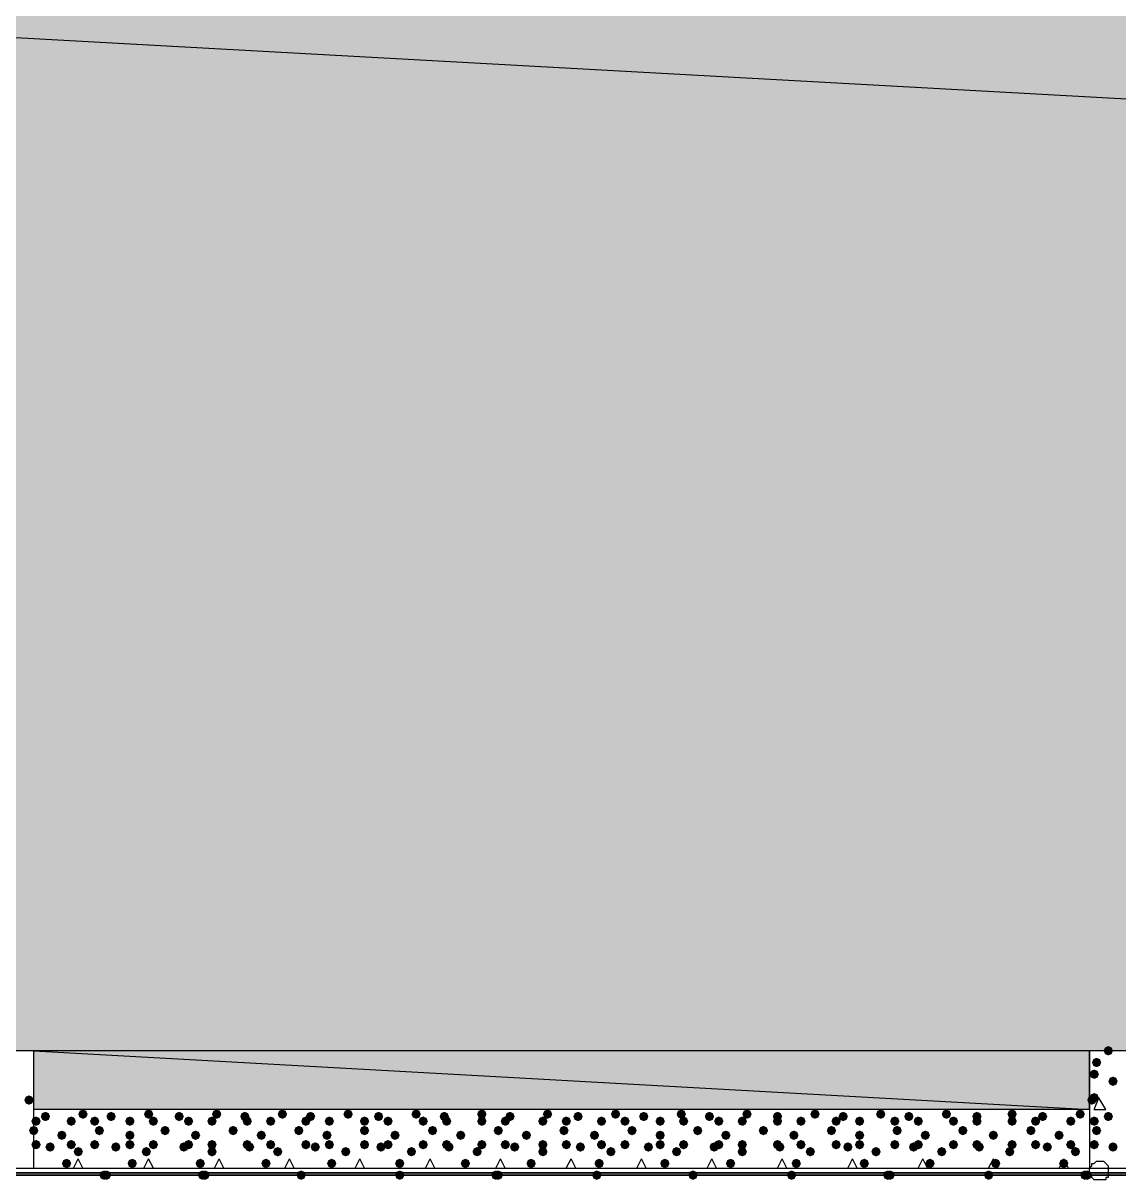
# Model space of a CAD drawing. Header units: millimetres. Extents: x 0 to 420, y 0 to 297.
# Drawn here: x 48.41 to 68.18, y 84.33 to 105.19 of the extents above; entities that cross this region are included whole.
import ezdxf

# ---------------------------------------------------------------- set-up
doc = ezdxf.new("R2010")
doc.units = ezdxf.units.MM
doc.layers.get('0').update_dxf_attribs({"linetype": 'CONTINUOUS'})

msp = doc.modelspace()

# ---------------------------------------------------------------- hatches: boundary and pattern name
at = {"true_color": 0x000008}
h = msp.add_hatch(color=0, dxfattribs=at)
h.paths.add_polyline_path([(379.518333, 105.748667), (33.401, 105.748667), (379.518333, 86.656333)], flags=0)
h.paths.add_polyline_path([(33.401, 105.748667), (379.518333, 86.656333), (33.401, 86.656333)], flags=0)
h = msp.add_hatch(color=0, dxfattribs=at)
h.paths.add_polyline_path([(67.648667, 86.656333), (48.598667, 86.656333), (67.648667, 85.598)], flags=0)
h.paths.add_polyline_path([(48.598667, 86.656333), (67.648667, 85.598), (48.598667, 85.598)], flags=0)
at = {"true_color": 0x000007}
for points in [[(68.072, 86.656333), (68.047129, 86.596537), (67.987333, 86.571667), (67.927538, 86.596537), (67.902667, 86.656333), (67.927537, 86.716129), (67.987333, 86.741), (68.047129, 86.716129)], [(67.860333, 86.444667), (67.835463, 86.384871), (67.775667, 86.36), (67.715871, 86.384871), (67.691, 86.444667), (67.715871, 86.504462), (67.775667, 86.529333), (67.835462, 86.504463)], [(67.818, 86.233), (67.793129, 86.173204), (67.733333, 86.148333), (67.673537, 86.173204), (67.648667, 86.233), (67.673537, 86.292796), (67.733333, 86.317667), (67.793129, 86.292796)], [(68.156667, 86.106), (68.131796, 86.046204), (68.072, 86.021333), (68.012204, 86.046204), (67.987333, 86.106), (68.012204, 86.165796), (68.072, 86.190667), (68.131796, 86.165796)], [(48.598667, 85.767333), (48.573796, 85.707538), (48.514, 85.682667), (48.454204, 85.707538), (48.429333, 85.767333), (48.454204, 85.827129), (48.514, 85.852), (48.573796, 85.827129)], [(67.775667, 85.767333), (67.750796, 85.707538), (67.691, 85.682667), (67.631204, 85.707538), (67.606333, 85.767333), (67.631204, 85.827129), (67.691, 85.852), (67.750796, 85.827129)], [(67.818, 85.809667), (67.793129, 85.749871), (67.733333, 85.725), (67.673537, 85.749871), (67.648667, 85.809667), (67.673537, 85.869462), (67.733333, 85.894333), (67.793129, 85.869463)], [(68.072, 85.471), (68.047129, 85.411204), (67.987333, 85.386333), (67.927538, 85.411204), (67.902667, 85.471), (67.927537, 85.530796), (67.987333, 85.555667), (68.047129, 85.530796)], [(67.818, 85.386333), (67.793129, 85.326537), (67.733333, 85.301667), (67.673537, 85.326537), (67.648667, 85.386333), (67.673537, 85.446129), (67.733333, 85.471), (67.793129, 85.446129)], [(67.860333, 85.217), (67.835463, 85.157204), (67.775667, 85.132333), (67.715871, 85.157204), (67.691, 85.217), (67.715871, 85.276796), (67.775667, 85.301667), (67.835462, 85.276796)], [(67.818, 84.963), (67.793129, 84.903204), (67.733333, 84.878333), (67.673537, 84.903204), (67.648667, 84.963), (67.673537, 85.022796), (67.733333, 85.047667), (67.793129, 85.022796)], [(68.156667, 84.920667), (68.131796, 84.860871), (68.072, 84.836), (68.012204, 84.860871), (67.987333, 84.920667), (68.012204, 84.980462), (68.072, 85.005333), (68.131796, 84.980463)]]:
    msp.add_hatch(color=0, dxfattribs=at).paths.add_polyline_path(points, flags=0)
at = {"true_color": 0x000008}
for points in [[(48.895, 85.471), (48.870129, 85.411204), (48.810333, 85.386333), (48.750538, 85.411204), (48.725667, 85.471), (48.750537, 85.530796), (48.810333, 85.555667), (48.870129, 85.530796)], [(49.572333, 85.513333), (49.547463, 85.453537), (49.487667, 85.428667), (49.427871, 85.453537), (49.403, 85.513333), (49.427871, 85.573129), (49.487667, 85.598), (49.547462, 85.573129)], [(50.080333, 85.471), (50.055463, 85.411204), (49.995667, 85.386333), (49.935871, 85.411204), (49.911, 85.471), (49.935871, 85.530796), (49.995667, 85.555667), (50.055462, 85.530796)], [(50.757667, 85.513333), (50.732796, 85.453537), (50.673, 85.428667), (50.613204, 85.453537), (50.588333, 85.513333), (50.613204, 85.573129), (50.673, 85.598), (50.732796, 85.573129)], [(51.308, 85.471), (51.283129, 85.411204), (51.223333, 85.386333), (51.163537, 85.411204), (51.138667, 85.471), (51.163537, 85.530796), (51.223333, 85.555667), (51.283129, 85.530796)], [(51.985333, 85.513333), (51.960463, 85.453537), (51.900667, 85.428667), (51.840871, 85.453537), (51.816, 85.513333), (51.840871, 85.573129), (51.900667, 85.598), (51.960462, 85.573129)], [(52.493333, 85.471), (52.468463, 85.411204), (52.408667, 85.386333), (52.348871, 85.411204), (52.324, 85.471), (52.348871, 85.530796), (52.408667, 85.555667), (52.468462, 85.530796)], [(53.170667, 85.513333), (53.145796, 85.453537), (53.086, 85.428667), (53.026204, 85.453537), (53.001333, 85.513333), (53.026204, 85.573129), (53.086, 85.598), (53.145796, 85.573129)], [(53.678667, 85.471), (53.653796, 85.411204), (53.594, 85.386333), (53.534204, 85.411204), (53.509333, 85.471), (53.534204, 85.530796), (53.594, 85.555667), (53.653796, 85.530796)], [(54.356, 85.513333), (54.331129, 85.453537), (54.271333, 85.428667), (54.211537, 85.453537), (54.186667, 85.513333), (54.211537, 85.573129), (54.271333, 85.598), (54.331129, 85.573129)], [(54.906333, 85.471), (54.881462, 85.411204), (54.821667, 85.386333), (54.761871, 85.411204), (54.737, 85.471), (54.761871, 85.530796), (54.821667, 85.555667), (54.881462, 85.530796)], [(55.583667, 85.513333), (55.558796, 85.453537), (55.499, 85.428667), (55.439204, 85.453537), (55.414333, 85.513333), (55.439204, 85.573129), (55.499, 85.598), (55.558796, 85.573129)], [(56.091667, 85.471), (56.066796, 85.411204), (56.007, 85.386333), (55.947204, 85.411204), (55.922333, 85.471), (55.947204, 85.530796), (56.007, 85.555667), (56.066796, 85.530796)], [(56.769, 85.513333), (56.744129, 85.453537), (56.684333, 85.428667), (56.624538, 85.453537), (56.599667, 85.513333), (56.624537, 85.573129), (56.684333, 85.598), (56.744129, 85.573129)], [(57.277, 85.471), (57.252129, 85.411204), (57.192333, 85.386333), (57.132538, 85.411204), (57.107667, 85.471), (57.132537, 85.530796), (57.192333, 85.555667), (57.252129, 85.530796)], [(57.954333, 85.513333), (57.929462, 85.453537), (57.869667, 85.428667), (57.809871, 85.453537), (57.785, 85.513333), (57.809871, 85.573129), (57.869667, 85.598), (57.929462, 85.573129)], [(58.504667, 85.471), (58.479796, 85.411204), (58.42, 85.386333), (58.360204, 85.411204), (58.335333, 85.471), (58.360204, 85.530796), (58.42, 85.555667), (58.479796, 85.530796)], [(59.182, 85.513333), (59.157129, 85.453537), (59.097333, 85.428667), (59.037538, 85.453537), (59.012667, 85.513333), (59.037537, 85.573129), (59.097333, 85.598), (59.157129, 85.573129)], [(59.69, 85.471), (59.665129, 85.411204), (59.605333, 85.386333), (59.545538, 85.411204), (59.520667, 85.471), (59.545537, 85.530796), (59.605333, 85.555667), (59.665129, 85.530796)], [(60.367333, 85.513333), (60.342463, 85.453537), (60.282667, 85.428667), (60.222871, 85.453537), (60.198, 85.513333), (60.222871, 85.573129), (60.282667, 85.598), (60.342462, 85.573129)], [(60.875333, 85.471), (60.850463, 85.411204), (60.790667, 85.386333), (60.730871, 85.411204), (60.706, 85.471), (60.730871, 85.530796), (60.790667, 85.555667), (60.850462, 85.530796)], [(61.552667, 85.513333), (61.527796, 85.453537), (61.468, 85.428667), (61.408204, 85.453537), (61.383333, 85.513333), (61.408204, 85.573129), (61.468, 85.598), (61.527796, 85.573129)], [(62.103, 85.471), (62.078129, 85.411204), (62.018333, 85.386333), (61.958537, 85.411204), (61.933667, 85.471), (61.958537, 85.530796), (62.018333, 85.555667), (62.078129, 85.530796)], [(62.780333, 85.513333), (62.755463, 85.453537), (62.695667, 85.428667), (62.635871, 85.453537), (62.611, 85.513333), (62.635871, 85.573129), (62.695667, 85.598), (62.755462, 85.573129)], [(63.288333, 85.471), (63.263463, 85.411204), (63.203667, 85.386333), (63.143871, 85.411204), (63.119, 85.471), (63.143871, 85.530796), (63.203667, 85.555667), (63.263462, 85.530796)], [(63.965667, 85.513333), (63.940796, 85.453537), (63.881, 85.428667), (63.821204, 85.453537), (63.796333, 85.513333), (63.821204, 85.573129), (63.881, 85.598), (63.940796, 85.573129)], [(64.473667, 85.471), (64.448796, 85.411204), (64.389, 85.386333), (64.329204, 85.411204), (64.304333, 85.471), (64.329204, 85.530796), (64.389, 85.555667), (64.448796, 85.530796)], [(65.151, 85.513333), (65.126129, 85.453537), (65.066333, 85.428667), (65.006537, 85.453537), (64.981667, 85.513333), (65.006537, 85.573129), (65.066333, 85.598), (65.126129, 85.573129)], [(65.701333, 85.471), (65.676463, 85.411204), (65.616667, 85.386333), (65.556871, 85.411204), (65.532, 85.471), (65.556871, 85.530796), (65.616667, 85.555667), (65.676462, 85.530796)], [(66.336333, 85.513333), (66.311462, 85.453537), (66.251667, 85.428667), (66.191871, 85.453537), (66.167, 85.513333), (66.191871, 85.573129), (66.251667, 85.598), (66.311462, 85.573129)], [(66.886667, 85.471), (66.861796, 85.411204), (66.802, 85.386333), (66.742204, 85.411204), (66.717333, 85.471), (66.742204, 85.530796), (66.802, 85.555667), (66.861796, 85.530796)], [(67.564, 85.513333), (67.539129, 85.453537), (67.479333, 85.428667), (67.419538, 85.453537), (67.394667, 85.513333), (67.419537, 85.573129), (67.479333, 85.598), (67.539129, 85.573129)], [(48.725667, 85.386333), (48.700796, 85.326537), (48.641, 85.301667), (48.581204, 85.326537), (48.556333, 85.386333), (48.581204, 85.446129), (48.641, 85.471), (48.700796, 85.446129)], [(49.360667, 85.386333), (49.335796, 85.326537), (49.276, 85.301667), (49.216204, 85.326537), (49.191333, 85.386333), (49.216204, 85.446129), (49.276, 85.471), (49.335796, 85.446129)], [(49.784, 85.386333), (49.759129, 85.326537), (49.699333, 85.301667), (49.639538, 85.326537), (49.614667, 85.386333), (49.639537, 85.446129), (49.699333, 85.471), (49.759129, 85.446129)], [(50.419, 85.386333), (50.394129, 85.326537), (50.334333, 85.301667), (50.274538, 85.326537), (50.249667, 85.386333), (50.274537, 85.446129), (50.334333, 85.471), (50.394129, 85.446129)], [(50.842333, 85.386333), (50.817463, 85.326537), (50.757667, 85.301667), (50.697871, 85.326537), (50.673, 85.386333), (50.697871, 85.446129), (50.757667, 85.471), (50.817462, 85.446129)], [(51.477333, 85.386333), (51.452463, 85.326537), (51.392667, 85.301667), (51.332871, 85.326537), (51.308, 85.386333), (51.332871, 85.446129), (51.392667, 85.471), (51.452462, 85.446129)], [(51.900667, 85.386333), (51.875796, 85.326537), (51.816, 85.301667), (51.756204, 85.326537), (51.731333, 85.386333), (51.756204, 85.446129), (51.816, 85.471), (51.875796, 85.446129)], [(52.535667, 85.386333), (52.510796, 85.326537), (52.451, 85.301667), (52.391204, 85.326537), (52.366333, 85.386333), (52.391204, 85.446129), (52.451, 85.471), (52.510796, 85.446129)], [(52.959, 85.386333), (52.934129, 85.326537), (52.874333, 85.301667), (52.814538, 85.326537), (52.789667, 85.386333), (52.814537, 85.446129), (52.874333, 85.471), (52.934129, 85.446129)], [(53.594, 85.386333), (53.569129, 85.326537), (53.509333, 85.301667), (53.449538, 85.326537), (53.424667, 85.386333), (53.449537, 85.446129), (53.509333, 85.471), (53.569129, 85.446129)], [(54.017333, 85.386333), (53.992463, 85.326537), (53.932667, 85.301667), (53.872871, 85.326537), (53.848, 85.386333), (53.872871, 85.446129), (53.932667, 85.471), (53.992462, 85.446129)], [(54.652333, 85.386333), (54.627463, 85.326537), (54.567667, 85.301667), (54.507871, 85.326537), (54.483, 85.386333), (54.507871, 85.446129), (54.567667, 85.471), (54.627462, 85.446129)], [(55.075667, 85.386333), (55.050796, 85.326537), (54.991, 85.301667), (54.931204, 85.326537), (54.906333, 85.386333), (54.931204, 85.446129), (54.991, 85.471), (55.050796, 85.446129)], [(55.710667, 85.386333), (55.685796, 85.326537), (55.626, 85.301667), (55.566204, 85.326537), (55.541333, 85.386333), (55.566204, 85.446129), (55.626, 85.471), (55.685796, 85.446129)], [(56.134, 85.386333), (56.109129, 85.326537), (56.049333, 85.301667), (55.989538, 85.326537), (55.964667, 85.386333), (55.989537, 85.446129), (56.049333, 85.471), (56.109129, 85.446129)], [(56.769, 85.386333), (56.744129, 85.326537), (56.684333, 85.301667), (56.624538, 85.326537), (56.599667, 85.386333), (56.624537, 85.446129), (56.684333, 85.471), (56.744129, 85.446129)], [(57.192333, 85.386333), (57.167463, 85.326537), (57.107667, 85.301667), (57.047871, 85.326537), (57.023, 85.386333), (57.047871, 85.446129), (57.107667, 85.471), (57.167462, 85.446129)], [(57.869667, 85.386333), (57.844796, 85.326537), (57.785, 85.301667), (57.725204, 85.326537), (57.700333, 85.386333), (57.725204, 85.446129), (57.785, 85.471), (57.844796, 85.446129)], [(58.293, 85.386333), (58.268129, 85.326537), (58.208333, 85.301667), (58.148537, 85.326537), (58.123667, 85.386333), (58.148537, 85.446129), (58.208333, 85.471), (58.268129, 85.446129)], [(58.928, 85.386333), (58.903129, 85.326537), (58.843333, 85.301667), (58.783537, 85.326537), (58.758667, 85.386333), (58.783537, 85.446129), (58.843333, 85.471), (58.903129, 85.446129)], [(59.351333, 85.386333), (59.326462, 85.326537), (59.266667, 85.301667), (59.206871, 85.326537), (59.182, 85.386333), (59.206871, 85.446129), (59.266667, 85.471), (59.326462, 85.446129)], [(59.986333, 85.386333), (59.961462, 85.326537), (59.901667, 85.301667), (59.841871, 85.326537), (59.817, 85.386333), (59.841871, 85.446129), (59.901667, 85.471), (59.961462, 85.446129)], [(60.409667, 85.386333), (60.384796, 85.326537), (60.325, 85.301667), (60.265204, 85.326537), (60.240333, 85.386333), (60.265204, 85.446129), (60.325, 85.471), (60.384796, 85.446129)], [(61.044667, 85.386333), (61.019796, 85.326537), (60.96, 85.301667), (60.900204, 85.326537), (60.875333, 85.386333), (60.900204, 85.446129), (60.96, 85.471), (61.019796, 85.446129)], [(61.468, 85.386333), (61.443129, 85.326537), (61.383333, 85.301667), (61.323537, 85.326537), (61.298667, 85.386333), (61.323537, 85.446129), (61.383333, 85.471), (61.443129, 85.446129)], [(62.103, 85.386333), (62.078129, 85.326537), (62.018333, 85.301667), (61.958537, 85.326537), (61.933667, 85.386333), (61.958537, 85.446129), (62.018333, 85.471), (62.078129, 85.446129)], [(62.526333, 85.386333), (62.501462, 85.326537), (62.441667, 85.301667), (62.381871, 85.326537), (62.357, 85.386333), (62.381871, 85.446129), (62.441667, 85.471), (62.501462, 85.446129)], [(63.161333, 85.386333), (63.136462, 85.326537), (63.076667, 85.301667), (63.016871, 85.326537), (62.992, 85.386333), (63.016871, 85.446129), (63.076667, 85.471), (63.136462, 85.446129)], [(63.584667, 85.386333), (63.559796, 85.326537), (63.5, 85.301667), (63.440204, 85.326537), (63.415333, 85.386333), (63.440204, 85.446129), (63.5, 85.471), (63.559796, 85.446129)], [(64.219667, 85.386333), (64.194796, 85.326537), (64.135, 85.301667), (64.075204, 85.326537), (64.050333, 85.386333), (64.075204, 85.446129), (64.135, 85.471), (64.194796, 85.446129)], [(64.643, 85.386333), (64.618129, 85.326537), (64.558333, 85.301667), (64.498537, 85.326537), (64.473667, 85.386333), (64.498537, 85.446129), (64.558333, 85.471), (64.618129, 85.446129)], [(65.278, 85.386333), (65.253129, 85.326537), (65.193333, 85.301667), (65.133538, 85.326537), (65.108667, 85.386333), (65.133537, 85.446129), (65.193333, 85.471), (65.253129, 85.446129)], [(65.701333, 85.386333), (65.676463, 85.326537), (65.616667, 85.301667), (65.556871, 85.326537), (65.532, 85.386333), (65.556871, 85.446129), (65.616667, 85.471), (65.676462, 85.446129)], [(66.336333, 85.386333), (66.311462, 85.326537), (66.251667, 85.301667), (66.191871, 85.326537), (66.167, 85.386333), (66.191871, 85.446129), (66.251667, 85.471), (66.311462, 85.446129)], [(66.759667, 85.386333), (66.734796, 85.326537), (66.675, 85.301667), (66.615204, 85.326537), (66.590333, 85.386333), (66.615204, 85.446129), (66.675, 85.471), (66.734796, 85.446129)], [(67.394667, 85.386333), (67.369796, 85.326537), (67.31, 85.301667), (67.250204, 85.326537), (67.225333, 85.386333), (67.250204, 85.446129), (67.31, 85.471), (67.369796, 85.446129)], [(48.683333, 85.217), (48.658463, 85.157204), (48.598667, 85.132333), (48.538871, 85.157204), (48.514, 85.217), (48.538871, 85.276796), (48.598667, 85.301667), (48.658462, 85.276796)], [(49.191333, 85.132333), (49.166462, 85.072538), (49.106667, 85.047667), (49.046871, 85.072538), (49.022, 85.132333), (49.046871, 85.192129), (49.106667, 85.217), (49.166462, 85.192129)], [(49.868667, 85.217), (49.843796, 85.157204), (49.784, 85.132333), (49.724204, 85.157204), (49.699333, 85.217), (49.724204, 85.276796), (49.784, 85.301667), (49.843796, 85.276796)], [(50.419, 85.132333), (50.394129, 85.072538), (50.334333, 85.047667), (50.274538, 85.072538), (50.249667, 85.132333), (50.274537, 85.192129), (50.334333, 85.217), (50.394129, 85.192129)], [(51.054, 85.217), (51.029129, 85.157204), (50.969333, 85.132333), (50.909538, 85.157204), (50.884667, 85.217), (50.909537, 85.276796), (50.969333, 85.301667), (51.029129, 85.276796)], [(51.604333, 85.132333), (51.579462, 85.072538), (51.519667, 85.047667), (51.459871, 85.072538), (51.435, 85.132333), (51.459871, 85.192129), (51.519667, 85.217), (51.579462, 85.192129)], [(52.281667, 85.217), (52.256796, 85.157204), (52.197, 85.132333), (52.137204, 85.157204), (52.112333, 85.217), (52.137204, 85.276796), (52.197, 85.301667), (52.256796, 85.276796)], [(52.789667, 85.132333), (52.764796, 85.072538), (52.705, 85.047667), (52.645204, 85.072538), (52.620333, 85.132333), (52.645204, 85.192129), (52.705, 85.217), (52.764796, 85.192129)], [(53.467, 85.217), (53.442129, 85.157204), (53.382333, 85.132333), (53.322538, 85.157204), (53.297667, 85.217), (53.322537, 85.276796), (53.382333, 85.301667), (53.442129, 85.276796)], [(53.975, 85.132333), (53.950129, 85.072538), (53.890333, 85.047667), (53.830538, 85.072538), (53.805667, 85.132333), (53.830537, 85.192129), (53.890333, 85.217), (53.950129, 85.192129)], [(54.652333, 85.217), (54.627463, 85.157204), (54.567667, 85.132333), (54.507871, 85.157204), (54.483, 85.217), (54.507871, 85.276796), (54.567667, 85.301667), (54.627462, 85.276796)], [(55.202667, 85.132333), (55.177796, 85.072538), (55.118, 85.047667), (55.058204, 85.072538), (55.033333, 85.132333), (55.058204, 85.192129), (55.118, 85.217), (55.177796, 85.192129)], [(55.88, 85.217), (55.855129, 85.157204), (55.795333, 85.132333), (55.735538, 85.157204), (55.710667, 85.217), (55.735537, 85.276796), (55.795333, 85.301667), (55.855129, 85.276796)], [(56.388, 85.132333), (56.363129, 85.072538), (56.303333, 85.047667), (56.243537, 85.072538), (56.218667, 85.132333), (56.243537, 85.192129), (56.303333, 85.217), (56.363129, 85.192129)], [(57.065333, 85.217), (57.040463, 85.157204), (56.980667, 85.132333), (56.920871, 85.157204), (56.896, 85.217), (56.920871, 85.276796), (56.980667, 85.301667), (57.040462, 85.276796)], [(57.573333, 85.132333), (57.548463, 85.072538), (57.488667, 85.047667), (57.428871, 85.072538), (57.404, 85.132333), (57.428871, 85.192129), (57.488667, 85.217), (57.548462, 85.192129)], [(58.250667, 85.217), (58.225796, 85.157204), (58.166, 85.132333), (58.106204, 85.157204), (58.081333, 85.217), (58.106204, 85.276796), (58.166, 85.301667), (58.225796, 85.276796)], [(58.801, 85.132333), (58.776129, 85.072538), (58.716333, 85.047667), (58.656537, 85.072538), (58.631667, 85.132333), (58.656537, 85.192129), (58.716333, 85.217), (58.776129, 85.192129)], [(59.478333, 85.217), (59.453463, 85.157204), (59.393667, 85.132333), (59.333871, 85.157204), (59.309, 85.217), (59.333871, 85.276796), (59.393667, 85.301667), (59.453462, 85.276796)], [(59.986333, 85.132333), (59.961462, 85.072538), (59.901667, 85.047667), (59.841871, 85.072538), (59.817, 85.132333), (59.841871, 85.192129), (59.901667, 85.217), (59.961462, 85.192129)], [(60.663667, 85.217), (60.638796, 85.157204), (60.579, 85.132333), (60.519204, 85.157204), (60.494333, 85.217), (60.519204, 85.276796), (60.579, 85.301667), (60.638796, 85.276796)], [(61.171667, 85.132333), (61.146796, 85.072538), (61.087, 85.047667), (61.027204, 85.072538), (61.002333, 85.132333), (61.027204, 85.192129), (61.087, 85.217), (61.146796, 85.192129)], [(61.849, 85.217), (61.824129, 85.157204), (61.764333, 85.132333), (61.704538, 85.157204), (61.679667, 85.217), (61.704537, 85.276796), (61.764333, 85.301667), (61.824129, 85.276796)], [(62.399333, 85.132333), (62.374462, 85.072538), (62.314667, 85.047667), (62.254871, 85.072538), (62.23, 85.132333), (62.254871, 85.192129), (62.314667, 85.217), (62.374462, 85.192129)], [(63.076667, 85.217), (63.051796, 85.157204), (62.992, 85.132333), (62.932204, 85.157204), (62.907333, 85.217), (62.932204, 85.276796), (62.992, 85.301667), (63.051796, 85.276796)], [(63.584667, 85.132333), (63.559796, 85.072538), (63.5, 85.047667), (63.440204, 85.072538), (63.415333, 85.132333), (63.440204, 85.192129), (63.5, 85.217), (63.559796, 85.192129)], [(64.262, 85.217), (64.237129, 85.157204), (64.177333, 85.132333), (64.117538, 85.157204), (64.092667, 85.217), (64.117537, 85.276796), (64.177333, 85.301667), (64.237129, 85.276796)], [(64.77, 85.132333), (64.745129, 85.072538), (64.685333, 85.047667), (64.625538, 85.072538), (64.600667, 85.132333), (64.625537, 85.192129), (64.685333, 85.217), (64.745129, 85.192129)], [(65.447333, 85.217), (65.422463, 85.157204), (65.362667, 85.132333), (65.302871, 85.157204), (65.278, 85.217), (65.302871, 85.276796), (65.362667, 85.301667), (65.422462, 85.276796)], [(65.997667, 85.132333), (65.972796, 85.072538), (65.913, 85.047667), (65.853204, 85.072538), (65.828333, 85.132333), (65.853204, 85.192129), (65.913, 85.217), (65.972796, 85.192129)], [(66.675, 85.217), (66.650129, 85.157204), (66.590333, 85.132333), (66.530538, 85.157204), (66.505667, 85.217), (66.530537, 85.276796), (66.590333, 85.301667), (66.650129, 85.276796)], [(67.183, 85.132333), (67.158129, 85.072538), (67.098333, 85.047667), (67.038538, 85.072538), (67.013667, 85.132333), (67.038537, 85.192129), (67.098333, 85.217), (67.158129, 85.192129)], [(48.725667, 84.963), (48.700796, 84.903204), (48.641, 84.878333), (48.581204, 84.903204), (48.556333, 84.963), (48.581204, 85.022796), (48.641, 85.047667), (48.700796, 85.022796)], [(48.979667, 84.920667), (48.954796, 84.860871), (48.895, 84.836), (48.835204, 84.860871), (48.810333, 84.920667), (48.835204, 84.980462), (48.895, 85.005333), (48.954796, 84.980463)], [(49.360667, 84.963), (49.335796, 84.903204), (49.276, 84.878333), (49.216204, 84.903204), (49.191333, 84.963), (49.216204, 85.022796), (49.276, 85.047667), (49.335796, 85.022796)], [(49.487667, 84.836), (49.462796, 84.776204), (49.403, 84.751333), (49.343204, 84.776204), (49.318333, 84.836), (49.343204, 84.895796), (49.403, 84.920667), (49.462796, 84.895796)], [(49.784, 84.963), (49.759129, 84.903204), (49.699333, 84.878333), (49.639538, 84.903204), (49.614667, 84.963), (49.639537, 85.022796), (49.699333, 85.047667), (49.759129, 85.022796)], [(50.165, 84.920667), (50.140129, 84.860871), (50.080333, 84.836), (50.020538, 84.860871), (49.995667, 84.920667), (50.020537, 84.980462), (50.080333, 85.005333), (50.140129, 84.980463)], [(50.419, 84.963), (50.394129, 84.903204), (50.334333, 84.878333), (50.274538, 84.903204), (50.249667, 84.963), (50.274537, 85.022796), (50.334333, 85.047667), (50.394129, 85.022796)], [(50.715333, 84.836), (50.690463, 84.776204), (50.630667, 84.751333), (50.570871, 84.776204), (50.546, 84.836), (50.570871, 84.895796), (50.630667, 84.920667), (50.690462, 84.895796)], [(50.842333, 84.963), (50.817463, 84.903204), (50.757667, 84.878333), (50.697871, 84.903204), (50.673, 84.963), (50.697871, 85.022796), (50.757667, 85.047667), (50.817462, 85.022796)], [(51.392667, 84.920667), (51.367796, 84.860871), (51.308, 84.836), (51.248204, 84.860871), (51.223333, 84.920667), (51.248204, 84.980462), (51.308, 85.005333), (51.367796, 84.980463)], [(51.477333, 84.963), (51.452463, 84.903204), (51.392667, 84.878333), (51.332871, 84.903204), (51.308, 84.963), (51.332871, 85.022796), (51.392667, 85.047667), (51.452462, 85.022796)], [(51.900667, 84.963), (51.875796, 84.903204), (51.816, 84.878333), (51.756204, 84.903204), (51.731333, 84.963), (51.756204, 85.022796), (51.816, 85.047667), (51.875796, 85.022796)], [(51.900667, 84.836), (51.875796, 84.776204), (51.816, 84.751333), (51.756204, 84.776204), (51.731333, 84.836), (51.756204, 84.895796), (51.816, 84.920667), (51.875796, 84.895796)], [(52.535667, 84.963), (52.510796, 84.903204), (52.451, 84.878333), (52.391204, 84.903204), (52.366333, 84.963), (52.391204, 85.022796), (52.451, 85.047667), (52.510796, 85.022796)], [(52.578, 84.920667), (52.553129, 84.860871), (52.493333, 84.836), (52.433538, 84.860871), (52.408667, 84.920667), (52.433537, 84.980462), (52.493333, 85.005333), (52.553129, 84.980463)], [(52.959, 84.963), (52.934129, 84.903204), (52.874333, 84.878333), (52.814538, 84.903204), (52.789667, 84.963), (52.814537, 85.022796), (52.874333, 85.047667), (52.934129, 85.022796)], [(53.086, 84.836), (53.061129, 84.776204), (53.001333, 84.751333), (52.941537, 84.776204), (52.916667, 84.836), (52.941537, 84.895796), (53.001333, 84.920667), (53.061129, 84.895796)], [(53.594, 84.963), (53.569129, 84.903204), (53.509333, 84.878333), (53.449538, 84.903204), (53.424667, 84.963), (53.449537, 85.022796), (53.509333, 85.047667), (53.569129, 85.022796)], [(53.763333, 84.920667), (53.738463, 84.860871), (53.678667, 84.836), (53.618871, 84.860871), (53.594, 84.920667), (53.618871, 84.980462), (53.678667, 85.005333), (53.738462, 84.980463)], [(54.017333, 84.963), (53.992463, 84.903204), (53.932667, 84.878333), (53.872871, 84.903204), (53.848, 84.963), (53.872871, 85.022796), (53.932667, 85.047667), (53.992462, 85.022796)], [(54.313667, 84.836), (54.288796, 84.776204), (54.229, 84.751333), (54.169204, 84.776204), (54.144333, 84.836), (54.169204, 84.895796), (54.229, 84.920667), (54.288796, 84.895796)], [(54.652333, 84.963), (54.627463, 84.903204), (54.567667, 84.878333), (54.507871, 84.903204), (54.483, 84.963), (54.507871, 85.022796), (54.567667, 85.047667), (54.627462, 85.022796)], [(54.948667, 84.920667), (54.923796, 84.860871), (54.864, 84.836), (54.804204, 84.860871), (54.779333, 84.920667), (54.804204, 84.980462), (54.864, 85.005333), (54.923796, 84.980463)], [(55.075667, 84.963), (55.050796, 84.903204), (54.991, 84.878333), (54.931204, 84.903204), (54.906333, 84.963), (54.931204, 85.022796), (54.991, 85.047667), (55.050796, 85.022796)], [(55.499, 84.836), (55.474129, 84.776204), (55.414333, 84.751333), (55.354538, 84.776204), (55.329667, 84.836), (55.354537, 84.895796), (55.414333, 84.920667), (55.474129, 84.895796)], [(55.710667, 84.963), (55.685796, 84.903204), (55.626, 84.878333), (55.566204, 84.903204), (55.541333, 84.963), (55.566204, 85.022796), (55.626, 85.047667), (55.685796, 85.022796)], [(56.134, 84.963), (56.109129, 84.903204), (56.049333, 84.878333), (55.989538, 84.903204), (55.964667, 84.963), (55.989537, 85.022796), (56.049333, 85.047667), (56.109129, 85.022796)], [(56.176333, 84.920667), (56.151462, 84.860871), (56.091667, 84.836), (56.031871, 84.860871), (56.007, 84.920667), (56.031871, 84.980462), (56.091667, 85.005333), (56.151462, 84.980463)], [(56.684333, 84.836), (56.659462, 84.776204), (56.599667, 84.751333), (56.539871, 84.776204), (56.515, 84.836), (56.539871, 84.895796), (56.599667, 84.920667), (56.659462, 84.895796)], [(56.769, 84.963), (56.744129, 84.903204), (56.684333, 84.878333), (56.624538, 84.903204), (56.599667, 84.963), (56.624537, 85.022796), (56.684333, 85.047667), (56.744129, 85.022796)], [(57.192333, 84.963), (57.167463, 84.903204), (57.107667, 84.878333), (57.047871, 84.903204), (57.023, 84.963), (57.047871, 85.022796), (57.107667, 85.047667), (57.167462, 85.022796)], [(57.361667, 84.920667), (57.336796, 84.860871), (57.277, 84.836), (57.217204, 84.860871), (57.192333, 84.920667), (57.217204, 84.980462), (57.277, 85.005333), (57.336796, 84.980463)], [(57.869667, 84.963), (57.844796, 84.903204), (57.785, 84.878333), (57.725204, 84.903204), (57.700333, 84.963), (57.725204, 85.022796), (57.785, 85.047667), (57.844796, 85.022796)], [(57.869667, 84.836), (57.844796, 84.776204), (57.785, 84.751333), (57.725204, 84.776204), (57.700333, 84.836), (57.725204, 84.895796), (57.785, 84.920667), (57.844796, 84.895796)], [(58.293, 84.963), (58.268129, 84.903204), (58.208333, 84.878333), (58.148537, 84.903204), (58.123667, 84.963), (58.148537, 85.022796), (58.208333, 85.047667), (58.268129, 85.022796)], [(58.547, 84.920667), (58.522129, 84.860871), (58.462333, 84.836), (58.402538, 84.860871), (58.377667, 84.920667), (58.402537, 84.980462), (58.462333, 85.005333), (58.522129, 84.980463)], [(58.928, 84.963), (58.903129, 84.903204), (58.843333, 84.878333), (58.783537, 84.903204), (58.758667, 84.963), (58.783537, 85.022796), (58.843333, 85.047667), (58.903129, 85.022796)], [(59.097333, 84.836), (59.072463, 84.776204), (59.012667, 84.751333), (58.952871, 84.776204), (58.928, 84.836), (58.952871, 84.895796), (59.012667, 84.920667), (59.072462, 84.895796)], [(59.351333, 84.963), (59.326462, 84.903204), (59.266667, 84.878333), (59.206871, 84.903204), (59.182, 84.963), (59.206871, 85.022796), (59.266667, 85.047667), (59.326462, 85.022796)], [(59.774667, 84.920667), (59.749796, 84.860871), (59.69, 84.836), (59.630204, 84.860871), (59.605333, 84.920667), (59.630204, 84.980462), (59.69, 85.005333), (59.749796, 84.980463)], [(59.986333, 84.963), (59.961462, 84.903204), (59.901667, 84.878333), (59.841871, 84.903204), (59.817, 84.963), (59.841871, 85.022796), (59.901667, 85.047667), (59.961462, 85.022796)], [(60.282667, 84.836), (60.257796, 84.776204), (60.198, 84.751333), (60.138204, 84.776204), (60.113333, 84.836), (60.138204, 84.895796), (60.198, 84.920667), (60.257796, 84.895796)], [(60.409667, 84.963), (60.384796, 84.903204), (60.325, 84.878333), (60.265204, 84.903204), (60.240333, 84.963), (60.265204, 85.022796), (60.325, 85.047667), (60.384796, 85.022796)], [(60.96, 84.920667), (60.935129, 84.860871), (60.875333, 84.836), (60.815538, 84.860871), (60.790667, 84.920667), (60.815537, 84.980462), (60.875333, 85.005333), (60.935129, 84.980463)], [(61.044667, 84.963), (61.019796, 84.903204), (60.96, 84.878333), (60.900204, 84.903204), (60.875333, 84.963), (60.900204, 85.022796), (60.96, 85.047667), (61.019796, 85.022796)], [(61.468, 84.963), (61.443129, 84.903204), (61.383333, 84.878333), (61.323537, 84.903204), (61.298667, 84.963), (61.323537, 85.022796), (61.383333, 85.047667), (61.443129, 85.022796)], [(61.468, 84.836), (61.443129, 84.776204), (61.383333, 84.751333), (61.323537, 84.776204), (61.298667, 84.836), (61.323537, 84.895796), (61.383333, 84.920667), (61.443129, 84.895796)], [(62.103, 84.963), (62.078129, 84.903204), (62.018333, 84.878333), (61.958537, 84.903204), (61.933667, 84.963), (61.958537, 85.022796), (62.018333, 85.047667), (62.078129, 85.022796)], [(62.145333, 84.920667), (62.120463, 84.860871), (62.060667, 84.836), (62.000871, 84.860871), (61.976, 84.920667), (62.000871, 84.980462), (62.060667, 85.005333), (62.120462, 84.980463)], [(62.526333, 84.963), (62.501462, 84.903204), (62.441667, 84.878333), (62.381871, 84.903204), (62.357, 84.963), (62.381871, 85.022796), (62.441667, 85.047667), (62.501462, 85.022796)], [(62.695667, 84.836), (62.670796, 84.776204), (62.611, 84.751333), (62.551204, 84.776204), (62.526333, 84.836), (62.551204, 84.895796), (62.611, 84.920667), (62.670796, 84.895796)], [(63.161333, 84.963), (63.136462, 84.903204), (63.076667, 84.878333), (63.016871, 84.903204), (62.992, 84.963), (63.016871, 85.022796), (63.076667, 85.047667), (63.136462, 85.022796)], [(63.373, 84.920667), (63.348129, 84.860871), (63.288333, 84.836), (63.228537, 84.860871), (63.203667, 84.920667), (63.228537, 84.980462), (63.288333, 85.005333), (63.348129, 84.980463)], [(63.584667, 84.963), (63.559796, 84.903204), (63.5, 84.878333), (63.440204, 84.903204), (63.415333, 84.963), (63.440204, 85.022796), (63.5, 85.047667), (63.559796, 85.022796)], [(63.881, 84.836), (63.856129, 84.776204), (63.796333, 84.751333), (63.736537, 84.776204), (63.711667, 84.836), (63.736537, 84.895796), (63.796333, 84.920667), (63.856129, 84.895796)], [(64.219667, 84.963), (64.194796, 84.903204), (64.135, 84.878333), (64.075204, 84.903204), (64.050333, 84.963), (64.075204, 85.022796), (64.135, 85.047667), (64.194796, 85.022796)], [(64.558333, 84.920667), (64.533463, 84.860871), (64.473667, 84.836), (64.413871, 84.860871), (64.389, 84.920667), (64.413871, 84.980462), (64.473667, 85.005333), (64.533462, 84.980463)], [(64.643, 84.963), (64.618129, 84.903204), (64.558333, 84.878333), (64.498537, 84.903204), (64.473667, 84.963), (64.498537, 85.022796), (64.558333, 85.047667), (64.618129, 85.022796)], [(65.066333, 84.836), (65.041462, 84.776204), (64.981667, 84.751333), (64.921871, 84.776204), (64.897, 84.836), (64.921871, 84.895796), (64.981667, 84.920667), (65.041462, 84.895796)], [(65.278, 84.963), (65.253129, 84.903204), (65.193333, 84.878333), (65.133538, 84.903204), (65.108667, 84.963), (65.133537, 85.022796), (65.193333, 85.047667), (65.253129, 85.022796)], [(65.701333, 84.963), (65.676463, 84.903204), (65.616667, 84.878333), (65.556871, 84.903204), (65.532, 84.963), (65.556871, 85.022796), (65.616667, 85.047667), (65.676462, 85.022796)], [(65.743667, 84.920667), (65.718796, 84.860871), (65.659, 84.836), (65.599204, 84.860871), (65.574333, 84.920667), (65.599204, 84.980462), (65.659, 85.005333), (65.718796, 84.980463)], [(66.294, 84.836), (66.269129, 84.776204), (66.209333, 84.751333), (66.149538, 84.776204), (66.124667, 84.836), (66.149537, 84.895796), (66.209333, 84.920667), (66.269129, 84.895796)], [(66.336333, 84.963), (66.311462, 84.903204), (66.251667, 84.878333), (66.191871, 84.903204), (66.167, 84.963), (66.191871, 85.022796), (66.251667, 85.047667), (66.311462, 85.022796)], [(66.759667, 84.963), (66.734796, 84.903204), (66.675, 84.878333), (66.615204, 84.903204), (66.590333, 84.963), (66.615204, 85.022796), (66.675, 85.047667), (66.734796, 85.022796)], [(66.971333, 84.920667), (66.946462, 84.860871), (66.886667, 84.836), (66.826871, 84.860871), (66.802, 84.920667), (66.826871, 84.980462), (66.886667, 85.005333), (66.946462, 84.980463)], [(67.394667, 84.963), (67.369796, 84.903204), (67.31, 84.878333), (67.250204, 84.903204), (67.225333, 84.963), (67.250204, 85.022796), (67.31, 85.047667), (67.369796, 85.022796)], [(67.479333, 84.836), (67.454462, 84.776204), (67.394667, 84.751333), (67.334871, 84.776204), (67.31, 84.836), (67.334871, 84.895796), (67.394667, 84.920667), (67.454462, 84.895796)], [(49.276, 84.624333), (49.251129, 84.564537), (49.191333, 84.539667), (49.131537, 84.564537), (49.106667, 84.624333), (49.131537, 84.684129), (49.191333, 84.709), (49.251129, 84.684129)], [(50.461333, 84.624333), (50.436462, 84.564537), (50.376667, 84.539667), (50.316871, 84.564537), (50.292, 84.624333), (50.316871, 84.684129), (50.376667, 84.709), (50.436462, 84.684129)], [(51.689, 84.624333), (51.664129, 84.564537), (51.604333, 84.539667), (51.544538, 84.564537), (51.519667, 84.624333), (51.544537, 84.684129), (51.604333, 84.709), (51.664129, 84.684129)], [(52.874333, 84.624333), (52.849462, 84.564537), (52.789667, 84.539667), (52.729871, 84.564537), (52.705, 84.624333), (52.729871, 84.684129), (52.789667, 84.709), (52.849462, 84.684129)], [(54.059667, 84.624333), (54.034796, 84.564537), (53.975, 84.539667), (53.915204, 84.564537), (53.890333, 84.624333), (53.915204, 84.684129), (53.975, 84.709), (54.034796, 84.684129)], [(55.287333, 84.624333), (55.262463, 84.564537), (55.202667, 84.539667), (55.142871, 84.564537), (55.118, 84.624333), (55.142871, 84.684129), (55.202667, 84.709), (55.262462, 84.684129)], [(56.472667, 84.624333), (56.447796, 84.564537), (56.388, 84.539667), (56.328204, 84.564537), (56.303333, 84.624333), (56.328204, 84.684129), (56.388, 84.709), (56.447796, 84.684129)], [(57.658, 84.624333), (57.633129, 84.564537), (57.573333, 84.539667), (57.513537, 84.564537), (57.488667, 84.624333), (57.513537, 84.684129), (57.573333, 84.709), (57.633129, 84.684129)], [(58.885667, 84.624333), (58.860796, 84.564537), (58.801, 84.539667), (58.741204, 84.564537), (58.716333, 84.624333), (58.741204, 84.684129), (58.801, 84.709), (58.860796, 84.684129)], [(60.071, 84.624333), (60.046129, 84.564537), (59.986333, 84.539667), (59.926537, 84.564537), (59.901667, 84.624333), (59.926537, 84.684129), (59.986333, 84.709), (60.046129, 84.684129)], [(61.256333, 84.624333), (61.231462, 84.564537), (61.171667, 84.539667), (61.111871, 84.564537), (61.087, 84.624333), (61.111871, 84.684129), (61.171667, 84.709), (61.231462, 84.684129)], [(62.441667, 84.624333), (62.416796, 84.564537), (62.357, 84.539667), (62.297204, 84.564537), (62.272333, 84.624333), (62.297204, 84.684129), (62.357, 84.709), (62.416796, 84.684129)], [(63.669333, 84.624333), (63.644462, 84.564537), (63.584667, 84.539667), (63.524871, 84.564537), (63.5, 84.624333), (63.524871, 84.684129), (63.584667, 84.709), (63.644462, 84.684129)], [(64.854667, 84.624333), (64.829796, 84.564537), (64.77, 84.539667), (64.710204, 84.564537), (64.685333, 84.624333), (64.710204, 84.684129), (64.77, 84.709), (64.829796, 84.684129)], [(66.04, 84.624333), (66.015129, 84.564537), (65.955333, 84.539667), (65.895538, 84.564537), (65.870667, 84.624333), (65.895537, 84.684129), (65.955333, 84.709), (66.015129, 84.684129)], [(67.267667, 84.624333), (67.242796, 84.564537), (67.183, 84.539667), (67.123204, 84.564537), (67.098333, 84.624333), (67.123204, 84.684129), (67.183, 84.709), (67.242796, 84.684129)]]:
    msp.add_hatch(color=0, dxfattribs=at).paths.add_polyline_path(points, flags=0)
at = {"true_color": 0x0000fe}
for points in [[(49.953333, 84.412667), (49.928463, 84.352871), (49.868667, 84.328), (49.808871, 84.352871), (49.784, 84.412667), (49.808871, 84.472462), (49.868667, 84.497333), (49.928462, 84.472463)], [(49.995667, 84.412667), (49.970796, 84.352871), (49.911, 84.328), (49.851204, 84.352871), (49.826333, 84.412667), (49.851204, 84.472462), (49.911, 84.497333), (49.970796, 84.472463)], [(51.731333, 84.412667), (51.706463, 84.352871), (51.646667, 84.328), (51.586871, 84.352871), (51.562, 84.412667), (51.586871, 84.472462), (51.646667, 84.497333), (51.706462, 84.472463)], [(51.773667, 84.412667), (51.748796, 84.352871), (51.689, 84.328), (51.629204, 84.352871), (51.604333, 84.412667), (51.629204, 84.472462), (51.689, 84.497333), (51.748796, 84.472463)], [(53.509333, 84.412667), (53.484462, 84.352871), (53.424667, 84.328), (53.364871, 84.352871), (53.34, 84.412667), (53.364871, 84.472462), (53.424667, 84.497333), (53.484462, 84.472463)], [(53.509333, 84.412667), (53.484462, 84.352871), (53.424667, 84.328), (53.364871, 84.352871), (53.34, 84.412667), (53.364871, 84.472462), (53.424667, 84.497333), (53.484462, 84.472463)], [(55.287333, 84.412667), (55.262463, 84.352871), (55.202667, 84.328), (55.142871, 84.352871), (55.118, 84.412667), (55.142871, 84.472462), (55.202667, 84.497333), (55.262462, 84.472463)], [(55.287333, 84.412667), (55.262463, 84.352871), (55.202667, 84.328), (55.142871, 84.352871), (55.118, 84.412667), (55.142871, 84.472462), (55.202667, 84.497333), (55.262462, 84.472463)], [(57.023, 84.412667), (56.998129, 84.352871), (56.938333, 84.328), (56.878538, 84.352871), (56.853667, 84.412667), (56.878537, 84.472462), (56.938333, 84.497333), (56.998129, 84.472463)], [(57.065333, 84.412667), (57.040463, 84.352871), (56.980667, 84.328), (56.920871, 84.352871), (56.896, 84.412667), (56.920871, 84.472462), (56.980667, 84.497333), (57.040462, 84.472463)], [(58.843333, 84.412667), (58.818463, 84.352871), (58.758667, 84.328), (58.698871, 84.352871), (58.674, 84.412667), (58.698871, 84.472462), (58.758667, 84.497333), (58.818462, 84.472463)], [(58.843333, 84.412667), (58.818463, 84.352871), (58.758667, 84.328), (58.698871, 84.352871), (58.674, 84.412667), (58.698871, 84.472462), (58.758667, 84.497333), (58.818462, 84.472463)], [(60.579, 84.412667), (60.554129, 84.352871), (60.494333, 84.328), (60.434538, 84.352871), (60.409667, 84.412667), (60.434537, 84.472462), (60.494333, 84.497333), (60.554129, 84.472463)], [(60.579, 84.412667), (60.554129, 84.352871), (60.494333, 84.328), (60.434538, 84.352871), (60.409667, 84.412667), (60.434537, 84.472462), (60.494333, 84.497333), (60.554129, 84.472463)], [(62.357, 84.412667), (62.332129, 84.352871), (62.272333, 84.328), (62.212538, 84.352871), (62.187667, 84.412667), (62.212537, 84.472462), (62.272333, 84.497333), (62.332129, 84.472463)], [(62.357, 84.412667), (62.332129, 84.352871), (62.272333, 84.328), (62.212538, 84.352871), (62.187667, 84.412667), (62.212537, 84.472462), (62.272333, 84.497333), (62.332129, 84.472463)], [(64.092667, 84.412667), (64.067796, 84.352871), (64.008, 84.328), (63.948204, 84.352871), (63.923333, 84.412667), (63.948204, 84.472462), (64.008, 84.497333), (64.067796, 84.472463)], [(64.135, 84.412667), (64.110129, 84.352871), (64.050333, 84.328), (63.990538, 84.352871), (63.965667, 84.412667), (63.990537, 84.472462), (64.050333, 84.497333), (64.110129, 84.472463)], [(65.913, 84.412667), (65.888129, 84.352871), (65.828333, 84.328), (65.768537, 84.352871), (65.743667, 84.412667), (65.768537, 84.472462), (65.828333, 84.497333), (65.888129, 84.472463)], [(65.913, 84.412667), (65.888129, 84.352871), (65.828333, 84.328), (65.768537, 84.352871), (65.743667, 84.412667), (65.768537, 84.472462), (65.828333, 84.497333), (65.888129, 84.472463)], [(67.648667, 84.412667), (67.623796, 84.352871), (67.564, 84.328), (67.504204, 84.352871), (67.479333, 84.412667), (67.504204, 84.472462), (67.564, 84.497333), (67.623796, 84.472463)], [(67.691, 84.412667), (67.666129, 84.352871), (67.606333, 84.328), (67.546537, 84.352871), (67.521667, 84.412667), (67.546537, 84.472462), (67.606333, 84.497333), (67.666129, 84.472463)]]:
    msp.add_hatch(color=0, dxfattribs=at).paths.add_polyline_path(points, flags=0)
at = {"true_color": 0x000007}
h = msp.add_hatch(color=0, dxfattribs=at)
h.paths.add_polyline_path([(380.661333, 84.455), (32.215667, 84.455), (380.661333, 84.412667)], flags=0)
h.paths.add_polyline_path([(32.215667, 84.455), (380.661333, 84.412667), (32.215667, 84.412667)], flags=0)

# ---------------------------------------------------------------- linework, layer by layer
at = {"color": 0, "true_color": 0x000008}
for points in [[(379.518333, 105.748667), (33.401, 105.748667), (379.518333, 86.656333)], [(33.401, 105.748667), (379.518333, 86.656333), (33.401, 86.656333)], [(67.648667, 86.656333), (48.598667, 86.656333), (67.648667, 85.598)], [(48.598667, 86.656333), (67.648667, 85.598), (48.598667, 85.598)]]:
    msp.add_lwpolyline(points, close=True, dxfattribs=at)
at = {"color": 0, "true_color": 0x000007}
for points in [[(46.482, 86.656333), (46.482, 84.539667), (48.598667, 84.539667), (48.598667, 86.656333)], [(67.648667, 86.656333), (67.648667, 84.539667), (69.765333, 84.539667), (69.765333, 86.656333)], [(67.648667, 84.497333), (67.648667, 84.539667), (67.691, 84.582), (67.691, 84.624333), (67.733333, 84.624333), (67.775667, 84.666667), (67.818, 84.666667), (67.860333, 84.666667), (67.902667, 84.666667), (67.945, 84.624333), (67.987333, 84.582), (67.987333, 84.539667), (67.987333, 84.497333), (67.987333, 84.455), (67.987333, 84.412667), (67.987333, 84.370333), (67.945, 84.370333), (67.945, 84.328), (67.902667, 84.328), (67.860333, 84.328), (67.818, 84.328), (67.775667, 84.328), (67.733333, 84.328), (67.691, 84.370333), (67.691, 84.412667), (67.648667, 84.455)], [(67.648667, 84.497333), (67.648667, 84.539667), (67.691, 84.582), (67.691, 84.624333), (67.733333, 84.624333), (67.775667, 84.666667), (67.818, 84.666667), (67.860333, 84.666667), (67.902667, 84.666667), (67.945, 84.624333), (67.987333, 84.582), (67.987333, 84.539667), (67.987333, 84.497333), (67.987333, 84.455), (67.987333, 84.412667), (67.987333, 84.370333), (67.945, 84.370333), (67.945, 84.328), (67.902667, 84.328), (67.860333, 84.328), (67.818, 84.328), (67.775667, 84.328), (67.733333, 84.328), (67.691, 84.370333), (67.691, 84.412667), (67.648667, 84.455)], [(380.661333, 84.455), (32.215667, 84.455), (380.661333, 84.412667)], [(32.215667, 84.455), (380.661333, 84.412667), (32.215667, 84.412667)]]:
    msp.add_lwpolyline(points, close=True, dxfattribs=at)
for points in [[(67.733333, 85.598), (67.818, 85.809667)], [(67.945, 85.598), (67.818, 85.809667)], [(67.648667, 85.598), (48.598667, 85.598)], [(67.733333, 85.598), (67.945, 85.598)], [(48.598667, 84.539667), (67.648667, 84.539667)], [(380.746, 84.412667), (32.173333, 84.412667)], [(380.661333, 84.455), (32.215667, 84.455)], [(380.703667, 84.412667), (32.215667, 84.412667), (380.703667, 84.412667), (32.215667, 84.412667)], [(32.215667, 84.412667), (380.703667, 84.412667), (32.215667, 84.412667), (380.703667, 84.412667)], [(380.703667, 84.412667), (32.215667, 84.412667)], [(32.215667, 84.412667), (380.661333, 84.412667), (380.703667, 84.412667)]]:
    msp.add_lwpolyline(points, dxfattribs=at)
at = {"color": 0, "true_color": 0x000008}
for points in [[(49.318333, 84.539667), (49.403, 84.709)], [(49.487667, 84.539667), (49.403, 84.709)], [(50.588333, 84.539667), (50.673, 84.709)], [(50.757667, 84.539667), (50.673, 84.709)], [(51.858333, 84.539667), (51.943, 84.709)], [(52.027667, 84.539667), (51.943, 84.709)], [(53.128333, 84.539667), (53.213, 84.709)], [(53.297667, 84.539667), (53.213, 84.709)], [(54.398333, 84.539667), (54.483, 84.709)], [(54.567667, 84.539667), (54.483, 84.709)], [(55.668333, 84.539667), (55.753, 84.709)], [(55.837667, 84.539667), (55.753, 84.709)], [(56.938333, 84.539667), (57.023, 84.709)], [(57.107667, 84.539667), (57.023, 84.709)], [(58.208333, 84.539667), (58.293, 84.709)], [(58.377667, 84.539667), (58.293, 84.709)], [(59.478333, 84.539667), (59.563, 84.709)], [(59.647667, 84.539667), (59.563, 84.709)], [(60.748333, 84.539667), (60.833, 84.709)], [(60.917667, 84.539667), (60.833, 84.709)], [(62.018333, 84.539667), (62.103, 84.709)], [(62.187667, 84.539667), (62.103, 84.709)], [(63.288333, 84.539667), (63.373, 84.709)], [(63.457667, 84.539667), (63.373, 84.709)], [(64.558333, 84.539667), (64.643, 84.709)], [(64.727667, 84.539667), (64.643, 84.709)], [(65.828333, 84.539667), (65.913, 84.709)], [(65.997667, 84.539667), (65.913, 84.709)], [(67.098333, 84.539667), (67.183, 84.709)], [(67.267667, 84.539667), (67.183, 84.709)]]:
    msp.add_lwpolyline(points, dxfattribs=at)

doc.saveas('drawing.dxf')
